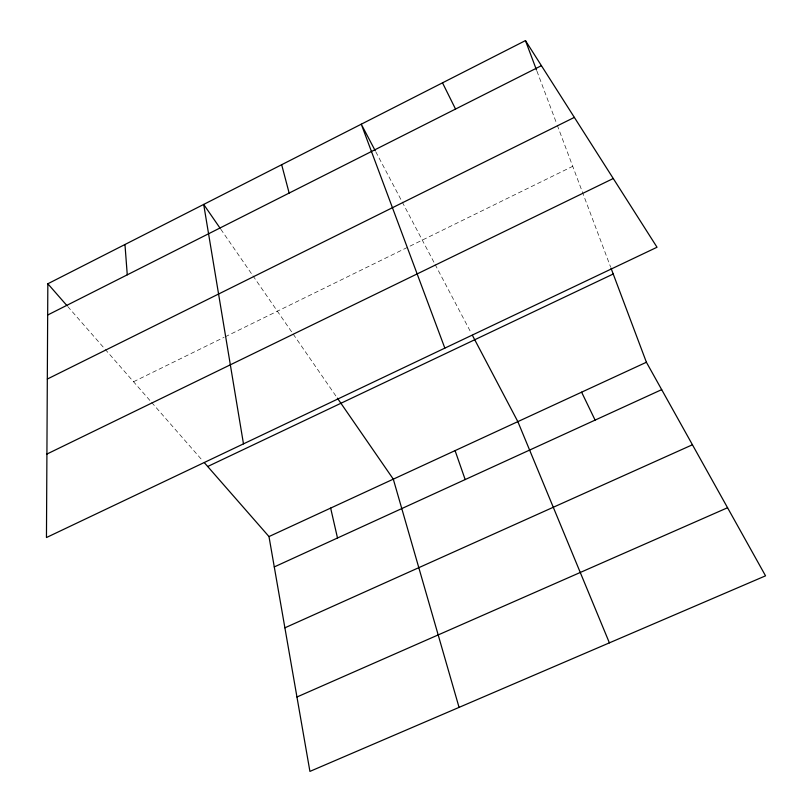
<?xml version="1.0" encoding="UTF-8"?>
<svg xmlns="http://www.w3.org/2000/svg" width="812" height="812" viewBox="0 0 812 812"><rect width="100%" height="100%" fill="white"/><g stroke="black" fill="none" stroke-linecap="round" stroke-linejoin="round"><path stroke-width="0.61" stroke-dasharray="4.06 3.04" d="M133.544 381.741L224.061 337.335M225.198 336.787L572.724 166.318M67.741 306.52L150.809 401.483M151.631 402.427L202.736 460.851M220.813 229.238L252.258 274.801M252.979 275.847L292.503 333.113M293.223 334.158L336.675 397.119M375.783 151.773L434.522 263.352M435.1 264.458L471.234 333.103M536.955 71.172L556.839 124.063M557.276 125.231L610.583 266.996"/><path stroke-width="1.22" d="M47.837 283.774L46.457 537.534L657.03 247.244L525.455 40.6L47.837 283.774L66.909 305.576M47.664 315.026L541.421 65.681M47.319 379.052L574.348 117.395M46.913 454.06L613.263 178.508M207.689 466.514L613.222 274.009M268.985 536.57L646.403 362.253L765.543 575.83L309.92 771.4L268.985 536.57L204.391 462.738M274.273 566.928L661.678 389.638M284.89 627.818L692.433 444.773M296.948 697L727.562 507.733M220.093 228.202L203.69 204.431L243.478 443.859M337.386 398.144L393.302 479.151L459.064 707.384M375.195 150.667L361.269 124.195L444.844 348.125M472.401 335.315L517.843 421.631L609.396 642.86M442.51 82.834L455.532 109.052M581.605 392.176L595.105 420.098M525.455 40.6L536.509 69.994M611.02 268.163L646.403 362.253M455.075 450.619L465.174 479.557M281.673 164.724L289.153 193.073M330.646 508.089L337.498 537.991M124.967 244.513L127.261 274.821"/></g></svg>
